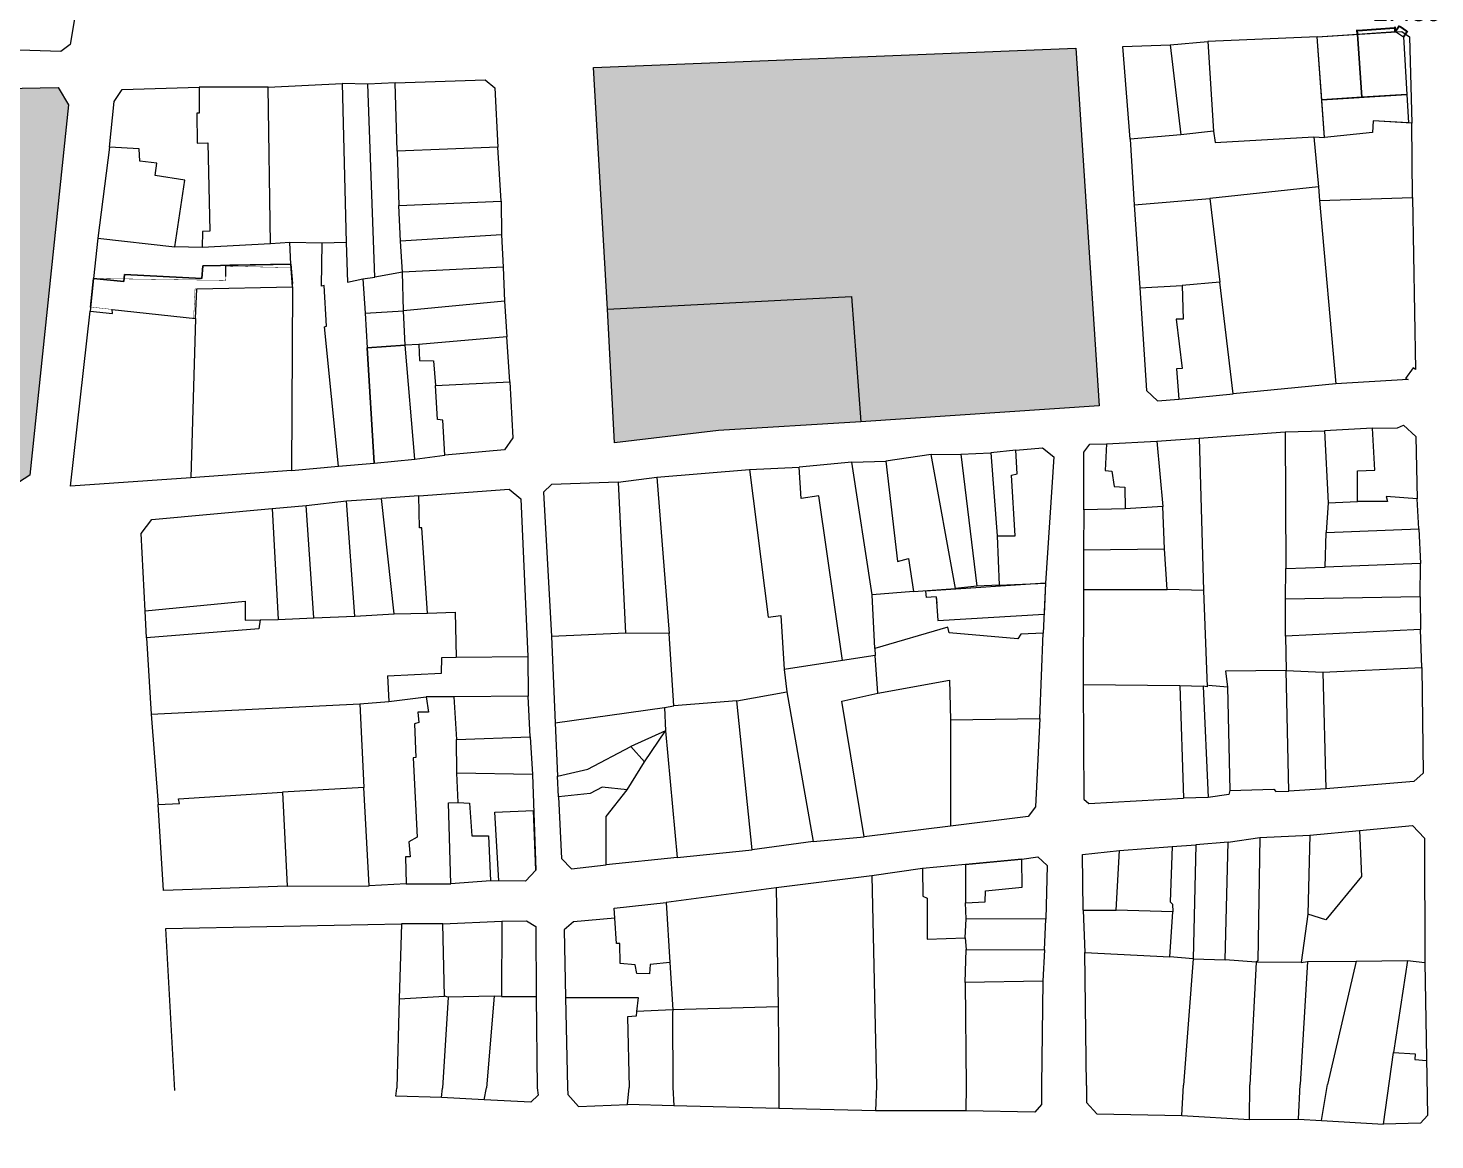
# Model space of a CAD drawing. Header units: millimetres. Extents: x 613361 to 614677, y 1317501 to 1318598.
# Drawn here: x 613711.9 to 614068.2, y 1317907.9 to 1318189.5 of the extents above; entities that cross this region are included whole.
import ezdxf

# ---------------------------------------------------------------- set-up
doc = ezdxf.new("R2010")
doc.units = ezdxf.units.MM
doc.header["$PDMODE"] = 35
doc.header["$PDSIZE"] = 0.5
for name, color, linetype in [('2', 7, 'Continuous'), ('6', 7, 'Continuous'), ('CVL_CUADCON_LIN', 8, 'Continuous')]:
    doc.layers.add(name, color=color, linetype=linetype)
doc.styles.add('HECTOR LOPEZ', font='arial.ttf')
doc.dimstyles.get("Standard").update_dxf_attribs({"dimtxt": 5, "dimasz": 0.18, "dimexe": 0.18, "dimexo": 0.0625, "dimgap": 0.09, "dimtad": 0, "dimtih": 1, "dimtoh": 1, "dimdec": 4, "dimzin": 0, "dimdsep": 46, "dimtxsty": 'HECTOR LOPEZ', "dimcen": 0.09, "dimadec": 0, "dimazin": 0, "dimtfac": 1, "dimtdec": 4, "dimtofl": 0, "dimtmove": 2, "dimatfit": 3, "dimfxl": 0.18, "dimtolj": 1, "dimtzin": 0, "dimarcsym": 0})

# ---------------------------------------------------------------- blocks, each defined once
blk = doc.blocks.new('*D302')
at = {"color": 0, "linetype": 'ByBlock', "lineweight": -2, "transparency": 16777216}
for p, q in [((614048.52, 1318188), (614048.44, 1318189.09)), ((614048.64, 1318188.92), (614057.89, 1318189.59)), ((614058.14, 1318188.69), (614058.06, 1318189.78))]:
    blk.add_line(p, q, dxfattribs=at)
at = {"color": 0, "linetype": 'ByBlock', "transparency": 16777216}
for points in [[(614048.64, 1318188.95), (614048.64, 1318188.89), (614048.46, 1318188.91)], [(614057.89, 1318189.62), (614057.9, 1318189.56), (614058.07, 1318189.6)]]:
    blk.add_solid(points, dxfattribs=at)
at = {"layer": 'Defpoints', "color": 0, "linetype": 'ByBlock', "transparency": 16777216}
for p in [(614058.07, 1318189.6), (614048.53, 1318187.94), (614058.14, 1318188.63)]:
    blk.add_point(p, dxfattribs=at)
at = {"color": 0, "linetype": 'ByBlock', "lineweight": 0, "transparency": 16777216, "insert": (614052.88, 1318194.57), "char_height": 5, "attachment_point": 5, "style": 'HECTOR LOPEZ'}
blk.add_mtext('\\A1;9.6400', dxfattribs=at)
blk = doc.blocks.new('*D303')
at = {"color": 0, "linetype": 'ByBlock', "lineweight": -2, "transparency": 16777216}
for p, q in [((614058.18, 1318188.68), (614059.2, 1318190.19)), ((614059.25, 1318189.94), (614060.99, 1318188.76)), ((614060.21, 1318187.3), (614061.24, 1318188.8))]:
    blk.add_line(p, q, dxfattribs=at)
at = {"color": 0, "linetype": 'ByBlock', "transparency": 16777216}
for points in [[(614059.27, 1318189.96), (614059.23, 1318189.91), (614059.1, 1318190.04)], [(614061, 1318188.78), (614060.97, 1318188.73), (614061.14, 1318188.66)]]:
    blk.add_solid(points, dxfattribs=at)
at = {"layer": 'Defpoints', "color": 0, "linetype": 'ByBlock', "transparency": 16777216}
for p in [(614058.14, 1318188.63), (614060.18, 1318187.25), (614061.14, 1318188.66)]:
    blk.add_point(p, dxfattribs=at)
at = {"color": 0, "linetype": 'ByBlock', "lineweight": 0, "transparency": 16777216, "insert": (614063.12, 1318193.75), "char_height": 5, "attachment_point": 5, "style": 'HECTOR LOPEZ'}
blk.add_mtext('\\A1;2.4599', dxfattribs=at)

msp = doc.modelspace()

# ---------------------------------------------------------------- hatches: boundary and pattern name
at = {"true_color": 0x939598}
h = msp.add_hatch(color=252, dxfattribs=at)
h.paths.add_polyline_path([(613977.27565, 1318184.40079), (613855.09465, 1318179.55379), (613858.63065, 1318118.32379), (613920.45265, 1318121.51279), (613922.78665, 1318089.78379), (613983.13065, 1318093.77779)])
h.paths.add_polyline_path([(613722.17065, 1318170.02479), (613719.49965, 1318174.47879), (613692.06265, 1318173.96979), (613691.59365, 1318159.64579), (613675.94365, 1318159.50779), (613667.96465, 1318159.71679), (613658.81565, 1318159.97079), (613659.40665, 1318130.71979), (613646.59465, 1318131.66479), (613629.00265, 1318133.24179), (613611.46165, 1318134.81979), (613600.32965, 1318135.31679), (613598.95665, 1318135.51179), (613598.97965, 1318123.72979), (613599.15665, 1318111.79579), (613599.58665, 1318075.68779), (613708.34465, 1318073.65479), (613712.39365, 1318076.21679)])
h.paths.add_polyline_path([(613708.24165, 1317920.42879), (613707.01165, 1317954.39879), (613702.92165, 1317958.33779), (613659.57165, 1317958.95879), (613655.63065, 1317955.33079), (613653.41365, 1317920.12279), (613648.24265, 1317839.78079), (613652.00965, 1317836.39079), (613708.16965, 1317840.54279), (613710.94965, 1317845.17479)])
h.paths.add_polyline_path([(613817.35365, 1317899.93479), (613802.92765, 1317900.74879), (613802.87065, 1317902.78079), (613777.98265, 1317903.86379), (613777.47865, 1317902.28779), (613730.09165, 1317903.19279), (613730.00965, 1317896.23379), (613728.48665, 1317896.02579), (613728.30265, 1317888.91479), (613729.11465, 1317888.81579), (613729.95365, 1317860.37479), (613729.44665, 1317860.06879), (613729.31465, 1317852.65279), (613753.74465, 1317852.17679), (613770.30265, 1317851.77679), (613770.35465, 1317851.06579), (613785.13265, 1317851.42079), (613785.63065, 1317855.33279), (613798.27665, 1317855.32579), (613811.98865, 1317855.27079)])
at = {"true_color": 0xc7c8ca}
msp.add_hatch(color=9, dxfattribs=at).paths.add_polyline_path([(613920.45265, 1318121.51279), (613858.63065, 1318118.32379), (613860.41865, 1318084.40779), (613886.72165, 1318087.55179), (613922.78665, 1318089.78379)])

# ---------------------------------------------------------------- linework, layer by layer
at = {"color": 1, "linetype": 'ByBlock', "lineweight": 0, "flags": 128}
for points in [[(614038.38865, 1318187.28179), (614048.52729, 1318187.94032), (614049.64781, 1318171.95955), (614039.50918, 1318171.3009)], [(614038.38865, 1318187.28179), (614048.52729, 1318187.94032), (614049.64781, 1318171.95955), (614039.50918, 1318171.3009)], [(614048.52729, 1318187.94032), (614058.14259, 1318188.62976), (614060.17579, 1318187.24506), (614061.05452, 1318172.69838), (614049.64781, 1318171.95955)], [(614061.05452, 1318172.69838), (614061.49067, 1318165.47832), (614052.54765, 1318166.02979), (614052.36265, 1318163.08279), (614040.17565, 1318161.79579), (614039.50918, 1318171.3009)], [(613799.52365, 1318079.29379), (613809.83265, 1318080.31579), (613807.36465, 1318109.14979), (613797.76465, 1318108.48679)]]:
    msp.add_lwpolyline(points, close=True, dxfattribs=at)
for points in [[(614048.52729, 1318187.94032), (614049.64781, 1318171.95955)], [(614039.50918, 1318171.3009), (614060.57231, 1318172.66925)]]:
    msp.add_lwpolyline(points, dxfattribs=at)
at = {"layer": '2', "color": 1, "linetype": 'ByBlock', "lineweight": 0}
for p, q in [((614001.10265, 1318185.29579), (614010.65165, 1318186.05979)), ((614001.10265, 1318185.29579), (614003.83765, 1318162.45679)), ((614038.38865, 1318187.28179), (614010.65165, 1318186.05979)), ((614010.65165, 1318186.05979), (614012.11565, 1318163.36579)), ((614040.17565, 1318161.79579), (614038.38865, 1318187.28179)), ((613772.70365, 1318174.52179), (613791.44865, 1318175.49079)), ((613791.44865, 1318175.49079), (613792.46365, 1318135.22179)), ((613797.95465, 1318175.27279), (613791.44865, 1318175.49079)), ((613804.91365, 1318175.66679), (613797.95465, 1318175.27279)), ((613799.68465, 1318126.42479), (613797.95465, 1318175.27279)), ((613805.37865, 1318158.35179), (613804.91365, 1318175.66679)), ((613755.22265, 1318174.52579), (613755.21365, 1318167.97479)), ((613772.70365, 1318174.52179), (613755.22265, 1318174.52579)), ((613773.30865, 1318134.86079), (613772.70365, 1318174.52179)), ((613755.21365, 1318167.97479), (613754.65465, 1318167.92079)), ((613754.65465, 1318167.92079), (613754.70265, 1318160.35379)), ((614052.54765, 1318166.02979), (614052.36265, 1318163.08279)), ((614062.35865, 1318165.42479), (614052.54765, 1318166.02979)), ((614062.47765, 1318146.58279), (614062.35865, 1318165.42479)), ((613754.70265, 1318160.35379), (613757.44565, 1318160.41979)), ((613757.44565, 1318160.41979), (613757.94265, 1318138.02579)), ((614003.83765, 1318162.45679), (613990.98865, 1318161.36879)), ((613990.98865, 1318161.36879), (613992.00765, 1318144.71679)), ((614012.11565, 1318163.36579), (614003.83765, 1318162.45679)), ((614012.11565, 1318163.36579), (614012.48965, 1318160.47379)), ((614012.48965, 1318160.47379), (614037.48065, 1318161.98379)), ((614037.48065, 1318161.98379), (614038.67865, 1318149.29379)), ((614037.48065, 1318161.98379), (614040.17565, 1318161.79579)), ((614052.36265, 1318163.08279), (614040.17565, 1318161.79579)), ((613732.50265, 1318159.36579), (613729.59865, 1318136.24179)), ((613740.02565, 1318158.90079), (613732.50265, 1318159.36579)), ((613740.24865, 1318155.75279), (613740.02565, 1318158.90079)), ((613830.88165, 1318159.30679), (613805.37865, 1318158.35179)), ((613805.37865, 1318158.35179), (613805.76965, 1318144.53979)), ((613831.67865, 1318145.64879), (613830.88165, 1318159.30679)), ((613744.52065, 1318155.26879), (613740.24865, 1318155.75279)), ((613744.13365, 1318152.11779), (613744.52065, 1318155.26879)), ((613751.61065, 1318150.94079), (613744.13365, 1318152.11779)), ((613749.07465, 1318134.06479), (613751.61065, 1318150.94079)), ((613992.00765, 1318144.71679), (614011.20565, 1318146.34779)), ((614038.67865, 1318149.29379), (614011.20565, 1318146.34779)), ((614011.20565, 1318146.34779), (614013.67665, 1318125.13179)), ((614038.67865, 1318149.29379), (614038.95465, 1318145.84179)), ((614038.95465, 1318145.84179), (614062.47765, 1318146.58279)), ((613805.76965, 1318144.53979), (613831.67865, 1318145.64879)), ((613806.23265, 1318135.55279), (613805.76965, 1318144.53979)), ((613831.67865, 1318145.64879), (613831.83465, 1318137.11779)), ((613992.00765, 1318144.71679), (613993.41065, 1318123.69879)), ((614038.95465, 1318145.84179), (614043.05765, 1318099.39479)), ((613729.59865, 1318136.24179), (613728.49365, 1318126.07779)), ((613729.59865, 1318136.24179), (613749.07465, 1318134.06479)), ((613756.06265, 1318137.96379), (613756.03765, 1318133.95179)), ((613757.94265, 1318138.02579), (613756.06265, 1318137.96379)), ((613831.83465, 1318137.11779), (613806.23265, 1318135.55279)), ((613806.73965, 1318127.68379), (613806.23265, 1318135.55279)), ((613831.83465, 1318137.11779), (613832.24165, 1318128.94279)), ((613756.03765, 1318133.95179), (613749.07465, 1318134.06479)), ((613773.30865, 1318134.86079), (613756.03765, 1318133.95179)), ((613778.18465, 1318135.19279), (613773.30865, 1318134.86079)), ((613778.47365, 1318129.70979), (613778.18465, 1318135.19279)), ((613786.36765, 1318135.03579), (613778.18465, 1318135.19279)), ((613786.18165, 1318124.11479), (613786.36765, 1318135.03579)), ((613792.46365, 1318135.22179), (613786.36765, 1318135.03579)), ((613792.46365, 1318135.22179), (613792.78165, 1318125.11679)), ((613755.93465, 1318126.02879), (613756.16865, 1318129.27979)), ((613756.16865, 1318129.27979), (613778.47365, 1318129.70979)), ((613778.91665, 1318123.92179), (613778.47365, 1318129.70979)), ((613832.24165, 1318128.94279), (613806.73965, 1318127.68379)), ((613832.24165, 1318128.94279), (613832.54965, 1318120.31079)), ((613728.49365, 1318126.07779), (613727.63165, 1318117.79479)), ((613728.49365, 1318126.07779), (613736.17165, 1318125.30879)), ((613736.17165, 1318125.30879), (613736.31365, 1318127.03579)), ((613736.31365, 1318127.03579), (613755.93465, 1318126.02879)), ((613792.78165, 1318125.11679), (613796.68965, 1318125.95179)), ((613796.68965, 1318125.95179), (613799.68465, 1318126.42479)), ((613796.68965, 1318125.95179), (613797.30265, 1318117.26979)), ((613806.73965, 1318127.68379), (613799.68465, 1318126.42479)), ((613806.95465, 1318117.83179), (613806.73965, 1318127.68379)), ((614013.67665, 1318125.13179), (614004.17965, 1318124.26679)), ((614017.05665, 1318096.81179), (614013.67665, 1318125.13179)), ((613754.27065, 1318115.91279), (613754.62965, 1318123.43079)), ((613754.62965, 1318123.43079), (613778.91665, 1318123.92179)), ((613778.91665, 1318123.92179), (613778.64965, 1318077.45079)), ((613786.89265, 1318124.27179), (613786.18165, 1318124.11479)), ((613787.51565, 1318114.01579), (613786.89265, 1318124.27179)), ((613858.63065, 1318118.32379), (613920.45265, 1318121.51279)), ((613920.45265, 1318121.51279), (613922.78665, 1318089.78379)), ((613993.41065, 1318123.69879), (614004.17965, 1318124.26679)), ((614004.17965, 1318124.26679), (614004.43665, 1318115.78679)), ((613727.63165, 1318117.79479), (613733.27565, 1318117.21679)), ((613733.27565, 1318117.21679), (613733.21865, 1318118.23279)), ((613733.21865, 1318118.23279), (613754.27065, 1318115.91279)), ((613797.30265, 1318117.26979), (613806.95465, 1318117.83179)), ((613832.54965, 1318120.31079), (613806.95465, 1318117.83179)), ((613807.36465, 1318109.14979), (613806.95465, 1318117.83179)), ((613832.54965, 1318120.31079), (613833.11465, 1318111.32479)), ((613754.27065, 1318115.91279), (613753.10165, 1318075.52979)), ((613797.30265, 1318117.26979), (613797.76465, 1318108.48679)), ((614004.43665, 1318115.78679), (614002.60665, 1318115.77579)), ((614002.60665, 1318115.77579), (614004.15965, 1318103.29079)), ((613786.95765, 1318113.86079), (613787.51565, 1318114.01579)), ((613790.48265, 1318078.53179), (613786.95765, 1318113.86079)), ((613833.11465, 1318111.32479), (613810.86965, 1318109.32179)), ((613833.89765, 1318099.90179), (613833.11465, 1318111.32479)), ((613797.76465, 1318108.48679), (613807.36465, 1318109.14979)), ((613799.52365, 1318079.29379), (613797.76465, 1318108.48679)), ((613810.86965, 1318109.32179), (613807.36465, 1318109.14979)), ((613809.83265, 1318080.31579), (613807.36465, 1318109.14979)), ((613810.86965, 1318109.32179), (613810.99665, 1318105.25979)), ((613810.99665, 1318105.25979), (613814.55465, 1318105.17779)), ((613814.55465, 1318105.17779), (613815.05065, 1318098.98479)), ((613815.05065, 1318098.98479), (613833.89765, 1318099.90179)), ((614004.15965, 1318103.29079), (614002.68665, 1318103.18179)), ((614002.68665, 1318103.18179), (614003.34465, 1318095.51579)), ((613815.61365, 1318090.35379), (613815.05065, 1318098.98479)), ((614003.34465, 1318095.51579), (614017.05665, 1318096.81179)), ((614043.05765, 1318099.39479), (614017.05665, 1318096.81179)), ((613816.93565, 1318090.20879), (613815.61365, 1318090.35379)), ((613817.44865, 1318081.32379), (613816.93565, 1318090.20879)), ((613997.72065, 1318084.81979), (614008.48865, 1318085.59079)), ((614008.48865, 1318085.59079), (614030.22765, 1318087.18479)), ((614008.48865, 1318085.59079), (614009.54365, 1318046.99779)), ((614030.22765, 1318087.18479), (614040.23665, 1318087.44379)), ((614030.22765, 1318087.18479), (614030.44465, 1318052.59979)), ((614052.37665, 1318088.17179), (614040.23665, 1318087.44379)), ((614040.23665, 1318087.44379), (614041.16365, 1318069.26779)), ((614052.95165, 1318077.50979), (614052.37665, 1318088.17179)), ((613962.06165, 1318082.53779), (613955.71365, 1318081.94379)), ((613962.40465, 1318076.54679), (613962.06165, 1318082.53779)), ((613985.02065, 1318084.18979), (613984.65665, 1318077.43279)), ((613985.02065, 1318084.18979), (613997.72065, 1318084.81979)), ((613997.72065, 1318084.81979), (613999.24665, 1318068.27179)), ((613778.64965, 1318077.45079), (613790.48265, 1318078.53179)), ((613790.48265, 1318078.53179), (613799.52365, 1318079.29379)), ((613799.52365, 1318079.29379), (613809.83265, 1318080.31579)), ((613809.83265, 1318080.31579), (613817.44865, 1318081.32379)), ((613920.51365, 1318079.56379), (613907.15765, 1318078.26979)), ((613920.51365, 1318079.56379), (613929.09965, 1318079.81479)), ((613925.65365, 1318045.97079), (613920.51365, 1318079.56379)), ((613940.62465, 1318081.45279), (613929.09965, 1318079.81479)), ((613929.09965, 1318079.81479), (613932.10565, 1318054.38679)), ((613940.62465, 1318081.45279), (613948.14465, 1318081.59679)), ((613946.73265, 1318047.51079), (613940.62465, 1318081.45279)), ((613948.14465, 1318081.59679), (613955.71365, 1318081.94379)), ((613948.14465, 1318081.59679), (613952.16565, 1318048.15079)), ((613955.71365, 1318081.94379), (613957.31965, 1318060.87579)), ((613778.64965, 1318077.45079), (613753.10165, 1318075.52979)), ((613861.34565, 1318074.45879), (613871.09365, 1318075.73179)), ((613871.09365, 1318075.73179), (613894.60965, 1318077.64079)), ((613871.09365, 1318075.73179), (613874.23965, 1318036.13579)), ((613894.60965, 1318077.64079), (613907.15765, 1318078.26979)), ((613894.60965, 1318077.64079), (613899.36765, 1318040.28779)), ((613907.71565, 1318070.34979), (613907.15765, 1318078.26979)), ((613960.93265, 1318076.23379), (613962.40465, 1318076.54679)), ((613961.84265, 1318060.90179), (613960.93265, 1318076.23379)), ((613984.65665, 1318077.43279), (613986.38465, 1318077.29079)), ((613986.38465, 1318077.29079), (613986.96865, 1318073.33179)), ((614048.52965, 1318069.61279), (614048.53165, 1318077.38379)), ((614048.53165, 1318077.38379), (614052.95165, 1318077.50979)), ((613861.34565, 1318074.45879), (613863.21165, 1318036.22679)), ((613986.96865, 1318073.33179), (613989.61165, 1318073.24579)), ((613989.61165, 1318073.24579), (613989.69765, 1318067.70979)), ((613773.73065, 1318067.82379), (613782.36465, 1318068.53279)), ((613773.73065, 1318067.82379), (613775.22865, 1318039.64579)), ((613782.36465, 1318068.53279), (613792.57065, 1318069.70679)), ((613784.27065, 1318040.10279), (613782.36465, 1318068.53279)), ((613792.57065, 1318069.70679), (613801.40865, 1318070.36579)), ((613794.68565, 1318040.56679), (613792.57065, 1318069.70679)), ((613810.90765, 1318070.97779), (613801.40865, 1318070.36579)), ((613804.59065, 1318041.12979), (613801.40865, 1318070.36579)), ((613811.05965, 1318062.90279), (613810.90765, 1318070.97779)), ((613912.13165, 1318071.03479), (613907.71565, 1318070.34979)), ((613918.13665, 1318029.27079), (613912.13165, 1318071.03479)), ((613989.69765, 1318067.70979), (613979.23065, 1318067.44879)), ((613999.24665, 1318068.27179), (613989.69765, 1318067.70979)), ((613999.72065, 1318057.55779), (613999.24665, 1318068.27179)), ((614041.16365, 1318069.26779), (614040.60165, 1318061.69679)), ((614041.16365, 1318069.26779), (614048.52965, 1318069.61279)), ((614056.15265, 1318069.60479), (614048.52965, 1318069.61279)), ((614063.66865, 1318070.25679), (614055.78865, 1318070.82179)), ((614055.78865, 1318070.82179), (614056.15265, 1318069.60479)), ((614064.07265, 1318062.64079), (614063.66865, 1318070.25679)), ((613979.23065, 1318067.44879), (613979.14165, 1318057.34179)), ((613811.61865, 1318062.90579), (613811.05965, 1318062.90279)), ((613813.07565, 1318041.27879), (613811.61865, 1318062.90579)), ((613957.31965, 1318060.87579), (613961.84265, 1318060.90179)), ((613957.31965, 1318060.87579), (613957.80465, 1318048.38479)), ((614040.40265, 1318052.90979), (614040.60165, 1318061.69679)), ((614040.60165, 1318061.69679), (614064.07265, 1318062.64079)), ((614064.07265, 1318062.64079), (614064.53465, 1318053.85679)), ((613979.14165, 1318057.34179), (613999.72065, 1318057.55779)), ((613979.14165, 1318057.34179), (613979.15465, 1318047.28579)), ((614000.34465, 1318047.30279), (613999.72065, 1318057.55779)), ((613932.10565, 1318054.38679), (613934.84465, 1318055.11279)), ((613934.84465, 1318055.11279), (613936.16765, 1318046.79179)), ((614064.53465, 1318053.85679), (614040.40265, 1318052.90979)), ((614064.43465, 1318045.42579), (614064.53465, 1318053.85679)), ((614030.34165, 1318044.82879), (614030.44465, 1318052.59979)), ((614030.44465, 1318052.59979), (614040.40265, 1318052.90979)), ((613936.16765, 1318046.79179), (613925.65365, 1318045.97079)), ((613936.16765, 1318046.79179), (613946.73265, 1318047.51079)), ((613952.16565, 1318048.15079), (613946.73265, 1318047.51079)), ((613957.80465, 1318048.38479), (613952.16565, 1318048.15079)), ((613969.54065, 1318048.85679), (613968.95865, 1318036.25879)), ((613979.15465, 1318047.28579), (613979.05165, 1318023.21179)), ((613979.15465, 1318047.28579), (614000.34465, 1318047.30279)), ((614009.54365, 1318046.99779), (614000.34465, 1318047.30279)), ((614009.54365, 1318046.99779), (614010.45965, 1318022.62579)), ((613741.57465, 1318041.89579), (613766.91665, 1318044.32279)), ((613766.91665, 1318044.32279), (613766.89565, 1318039.49779)), ((613926.29865, 1318032.36379), (613925.65365, 1318045.97079)), ((614030.29865, 1318035.43279), (614030.34165, 1318044.82879)), ((614064.43465, 1318045.42579), (614030.34165, 1318044.82879)), ((614064.43465, 1318045.42579), (614064.53765, 1318037.14779)), ((613741.87165, 1318035.04079), (613741.57465, 1318041.89579)), ((613766.89565, 1318039.49779), (613770.70665, 1318039.62079)), ((613770.70665, 1318039.62079), (613770.36465, 1318037.33279)), ((613770.70665, 1318039.62079), (613775.22865, 1318039.64579)), ((613775.22865, 1318039.64579), (613784.27065, 1318040.10279)), ((613784.27065, 1318040.10279), (613794.68565, 1318040.56679)), ((613794.68565, 1318040.56679), (613804.59065, 1318041.12979)), ((613804.59065, 1318041.12979), (613813.07565, 1318041.27879)), ((613813.07565, 1318041.27879), (613820.03565, 1318041.57179)), ((613820.03565, 1318041.57179), (613820.31065, 1318030.14579)), ((613899.36765, 1318040.28779), (613902.51565, 1318040.66179)), ((613902.51565, 1318040.66179), (613903.36365, 1318027.00479)), ((613770.36465, 1318037.33279), (613741.87165, 1318035.04079)), ((613863.21165, 1318036.22679), (613844.46665, 1318035.35979)), ((613874.23965, 1318036.13579), (613863.21165, 1318036.22679)), ((613875.42165, 1318017.80779), (613874.23965, 1318036.13579)), ((613944.86265, 1318037.74879), (613926.29865, 1318032.36379)), ((613945.17765, 1318036.27779), (613944.86265, 1318037.74879)), ((613962.56565, 1318034.74979), (613945.17765, 1318036.27779)), ((613963.32065, 1318035.97279), (613962.56565, 1318034.74979)), ((613968.95865, 1318036.25879), (613963.32065, 1318035.97279)), ((613968.12965, 1318014.56779), (613968.95865, 1318036.25879)), ((614064.53765, 1318037.14779), (614030.29865, 1318035.43279)), ((614064.85265, 1318027.49979), (614064.53765, 1318037.14779)), ((613741.87165, 1318035.04079), (613743.06065, 1318015.69779)), ((613844.46665, 1318035.35979), (613845.41765, 1318013.47579)), ((613926.29865, 1318032.36379), (613926.41165, 1318030.53579)), ((614030.29865, 1318035.43279), (614030.50565, 1318026.74979)), ((613816.57665, 1318026.06279), (613816.65265, 1318030.07479)), ((613816.65265, 1318030.07479), (613820.31065, 1318030.14579)), ((613820.31065, 1318030.14579), (613838.45065, 1318030.34879)), ((613838.45065, 1318030.34879), (613838.51465, 1318020.29379)), ((613918.13665, 1318029.27079), (613903.36365, 1318027.00479)), ((613926.41165, 1318030.53579), (613918.13665, 1318029.27079)), ((613927.08165, 1318020.99179), (613926.41165, 1318030.53579)), ((613802.96265, 1318025.37679), (613816.57665, 1318026.06279)), ((613802.96265, 1318025.37679), (613803.30765, 1318018.92879)), ((613903.36365, 1318027.00479), (613904.05965, 1318021.31979)), ((614030.50565, 1318026.74979), (614015.16065, 1318026.61279)), ((614015.16065, 1318026.61279), (614015.64265, 1318022.65479)), ((614031.15465, 1317996.22979), (614030.50565, 1318026.74979)), ((614030.50565, 1318026.74979), (614039.75665, 1318026.34379)), ((614039.75665, 1318026.34379), (614064.85265, 1318027.49979)), ((614039.75665, 1318026.34379), (614040.55265, 1317996.79079)), ((613927.08165, 1318020.99179), (613945.25265, 1318024.34379)), ((613945.25265, 1318024.34379), (613945.46765, 1318014.28879)), ((613979.05165, 1318023.21179), (614003.54665, 1318022.99279)), ((614003.54665, 1318022.99279), (614009.49265, 1318022.77279)), ((614003.54665, 1318022.99279), (614004.53865, 1317994.40579)), ((614010.45965, 1318022.62579), (614009.49265, 1318022.77279)), ((614009.49265, 1318022.77279), (614010.73765, 1317994.59279)), ((614010.86365, 1318023.03379), (614015.64265, 1318022.65479)), ((614015.64265, 1318022.65479), (614016.26565, 1317996.34979)), ((613743.06065, 1318015.69779), (613795.94265, 1318018.32879)), ((613795.94265, 1318018.32879), (613803.30765, 1318018.92879)), ((613795.94265, 1318018.32879), (613796.93965, 1317997.15679)), ((613803.30765, 1318018.92879), (613812.70165, 1318020.09879)), ((613819.71365, 1318020.08679), (613812.70165, 1318020.09879)), ((613812.70165, 1318020.09879), (613813.33565, 1318016.24279)), ((613838.51465, 1318020.29379), (613819.71365, 1318020.08679)), ((613819.71365, 1318020.08679), (613820.39165, 1318009.27279)), ((613839.08765, 1318009.98679), (613838.51465, 1318020.29379)), ((613891.42065, 1318019.11679), (613875.42165, 1318017.80779)), ((613891.42065, 1318019.11679), (613904.05965, 1318021.31979)), ((613895.26665, 1317981.30179), (613891.42065, 1318019.11679)), ((613904.05965, 1318021.31979), (613910.70065, 1317983.46979)), ((613917.99865, 1318018.95979), (613927.08165, 1318020.99179)), ((613923.65165, 1317984.60879), (613917.99865, 1318018.95979)), ((613743.06065, 1318015.69779), (613744.88165, 1317992.85379)), ((613813.33565, 1318016.24279), (613810.64265, 1318016.17679)), ((613810.64265, 1318016.17679), (613810.86165, 1318013.58779)), ((613845.41765, 1318013.47579), (613873.03665, 1318017.38879)), ((613873.03665, 1318017.38879), (613875.42165, 1318017.80779)), ((613873.03665, 1318017.38879), (613873.32765, 1318011.44779)), ((613945.46765, 1318014.28879), (613968.12965, 1318014.56779)), ((613945.46765, 1318014.28879), (613945.53565, 1317987.32079)), ((613810.86165, 1318013.58779), (613809.79665, 1318013.27679)), ((613809.79665, 1318013.27679), (613810.10465, 1318004.69579)), ((613845.41765, 1318013.47579), (613846.00965, 1318000.02079)), ((613873.32765, 1318011.44779), (613864.56165, 1318007.53879)), ((613867.99065, 1318003.59679), (613873.32765, 1318011.44779)), ((613873.32765, 1318011.44779), (613876.27365, 1317979.41779)), ((613820.39165, 1318009.27279), (613839.08765, 1318009.98679)), ((613820.49565, 1318000.74179), (613820.39165, 1318009.27279)), ((613839.08765, 1318009.98679), (613839.65565, 1318000.39179)), ((613853.67165, 1318001.78979), (613864.56165, 1318007.53879)), ((613864.56165, 1318007.53879), (613867.99065, 1318003.59679)), ((613810.10465, 1318004.69579), (613809.39365, 1318004.64079)), ((613809.39365, 1318004.64079), (613810.48565, 1317984.53479)), ((613863.61465, 1317996.51279), (613867.99065, 1318003.59679)), ((613839.65565, 1318000.39179), (613820.49565, 1318000.74179)), ((613820.84765, 1317993.32879), (613820.49565, 1318000.74179)), ((613846.00965, 1318000.02079), (613853.67165, 1318001.78979)), ((613796.93965, 1317997.15679), (613776.31665, 1317995.92379)), ((613798.26565, 1317972.22679), (613796.93965, 1317997.15679)), ((613846.24565, 1317994.79079), (613846.00965, 1318000.02079)), ((613857.25765, 1317997.18879), (613854.21865, 1317995.59679)), ((613863.61465, 1317996.51279), (613857.25765, 1317997.18879)), ((613858.26965, 1317989.77979), (613863.61465, 1317996.51279)), ((614016.26565, 1317996.34979), (614027.39165, 1317996.71679)), ((614027.39165, 1317996.71679), (614027.90365, 1317996.11079)), ((614040.55265, 1317996.79079), (614031.15465, 1317996.22979)), ((613744.88165, 1317992.85379), (613750.26665, 1317993.03579)), ((613750.00465, 1317994.25279), (613776.31665, 1317995.92379)), ((613750.26665, 1317993.03579), (613750.00465, 1317994.25279)), ((613776.31665, 1317995.92379), (613777.48265, 1317972.16179)), ((613818.35865, 1317993.21279), (613820.84765, 1317993.32879)), ((613818.99465, 1317972.74979), (613818.35865, 1317993.21279)), ((613820.84765, 1317993.32879), (613823.69365, 1317993.19179)), ((613823.69365, 1317993.19179), (613824.30565, 1317984.86679)), ((613854.21865, 1317995.59679), (613846.24565, 1317994.79079)), ((614010.73765, 1317994.59279), (614004.53865, 1317994.40579)), ((614016.01765, 1317995.33279), (614010.73765, 1317994.59279)), ((614016.26565, 1317996.34979), (614016.01765, 1317995.33279)), ((614027.90365, 1317996.11079), (614031.15465, 1317996.22979)), ((613858.29665, 1317977.53979), (613858.26965, 1317989.77979)), ((613945.53565, 1317987.32079), (613923.65165, 1317984.60879)), ((614036.45865, 1317985.08679), (614049.10465, 1317986.22379)), ((614049.10465, 1317986.22379), (614049.58465, 1317974.54579)), ((613810.48565, 1317984.53479), (613808.35865, 1317983.35479)), ((613808.35865, 1317983.35479), (613808.68765, 1317979.59879)), ((613824.30565, 1317984.86679), (613828.52265, 1317984.88979)), ((613828.52265, 1317984.88979), (613829.00165, 1317973.46579)), ((613910.70065, 1317983.46979), (613895.26665, 1317981.30179)), ((613910.70065, 1317983.46979), (613923.65165, 1317984.60879)), ((614001.66865, 1317982.14979), (614007.66165, 1317982.64079)), ((614007.66165, 1317982.64079), (614006.98065, 1317953.68779)), ((614015.78865, 1317983.29479), (614007.66165, 1317982.64079)), ((614015.06165, 1317953.47879), (614015.78865, 1317983.29479)), ((614015.78865, 1317983.29479), (614023.86065, 1317984.45779)), ((614023.86065, 1317984.45779), (614023.29465, 1317953.22079)), ((614023.86065, 1317984.45779), (614036.45865, 1317985.08679)), ((614036.45865, 1317985.08679), (614036.02565, 1317965.07379)), ((613808.68765, 1317979.59879), (613807.51865, 1317979.54179)), ((613807.51865, 1317979.54179), (613807.66365, 1317972.68579)), ((613876.27365, 1317979.41779), (613858.29665, 1317977.53979)), ((613876.27365, 1317979.41779), (613895.26665, 1317981.30179)), ((613963.52665, 1317978.93979), (613949.25565, 1317977.59079)), ((613963.62165, 1317971.88179), (613963.52665, 1317978.93979)), ((613987.43965, 1317966.07279), (613988.31065, 1317981.16079)), ((613988.31065, 1317981.16079), (614001.66865, 1317982.14979)), ((614001.66865, 1317982.14979), (614001.09665, 1317968.12979)), ((613938.43865, 1317976.56579), (613925.54265, 1317974.71579)), ((613949.25565, 1317977.59079), (613938.43865, 1317976.56579)), ((613938.43865, 1317976.56579), (613938.53365, 1317969.60779)), ((613949.25565, 1317977.59079), (613949.26565, 1317967.94179)), ((613777.48265, 1317972.16179), (613798.26565, 1317972.22679)), ((613807.66365, 1317972.68579), (613798.26565, 1317972.22679)), ((613807.66365, 1317972.68579), (613818.99465, 1317972.74979)), ((613829.00165, 1317973.46579), (613818.99465, 1317972.74979)), ((613901.32265, 1317971.68579), (613873.49965, 1317967.97479)), ((613925.54265, 1317974.71579), (613901.32265, 1317971.68579)), ((613901.32265, 1317971.68579), (613901.81765, 1317941.57179)), ((613954.37865, 1317970.96679), (613963.62165, 1317971.88179)), ((614049.58465, 1317974.54579), (614040.55765, 1317963.62679)), ((613860.29665, 1317966.58079), (613873.49965, 1317967.97479)), ((613873.49965, 1317967.97479), (613874.40765, 1317952.79479)), ((613938.53365, 1317969.60779), (613939.60365, 1317969.05579)), ((613939.60365, 1317969.05579), (613939.56765, 1317958.69479)), ((613949.26565, 1317967.94179), (613954.24465, 1317968.17279)), ((613954.24465, 1317968.17279), (613954.37865, 1317970.96679)), ((614001.09665, 1317968.12979), (614001.70965, 1317967.57379)), ((613860.51565, 1317963.99179), (613860.29665, 1317966.58079)), ((613949.44365, 1317963.82879), (613949.26565, 1317967.94179)), ((613979.05565, 1317966.07579), (613987.43965, 1317966.07279)), ((613979.05565, 1317966.07579), (613979.47865, 1317955.36279)), ((614001.77265, 1317965.59379), (613987.43965, 1317966.07279)), ((614001.03165, 1317954.26379), (614001.77265, 1317965.59379)), ((614001.70965, 1317967.57379), (614001.77265, 1317965.59379)), ((614036.02565, 1317965.07379), (614034.27365, 1317952.82479)), ((614040.55765, 1317963.62679), (614036.02565, 1317965.07379)), ((613806.50765, 1317962.62379), (613805.91565, 1317943.57479)), ((613816.97565, 1317962.58079), (613806.50765, 1317962.62379)), ((613816.97565, 1317962.58079), (613831.86065, 1317963.22279)), ((613817.34465, 1317944.24879), (613816.97565, 1317962.58079)), ((613831.86065, 1317963.22279), (613831.77665, 1317944.17679)), ((613850.00265, 1317963.12079), (613847.62665, 1317961.07579)), ((613847.62665, 1317961.07579), (613847.98865, 1317943.96279)), ((613860.51565, 1317963.99179), (613850.00265, 1317963.12079)), ((613860.91165, 1317957.64579), (613860.51565, 1317963.99179)), ((613949.21965, 1317959.05379), (613949.44365, 1317963.82879)), ((613969.66965, 1317963.73879), (613949.44365, 1317963.82879)), ((613969.31165, 1317956.01679), (613969.66965, 1317963.73879)), ((613861.72465, 1317957.59979), (613860.91165, 1317957.64579)), ((613861.85865, 1317952.52179), (613861.72465, 1317957.59979)), ((613939.56765, 1317958.69479), (613949.21965, 1317959.05379)), ((613949.21965, 1317959.05379), (613949.44165, 1317956.05779)), ((613949.18965, 1317947.72779), (613949.44165, 1317956.05779)), ((613949.44165, 1317956.05779), (613969.31165, 1317956.01679)), ((613969.31165, 1317956.01679), (613968.85265, 1317948.09179)), ((613979.47865, 1317955.36279), (614001.03165, 1317954.26379)), ((614006.98065, 1317953.68779), (614001.03165, 1317954.26379)), ((613865.67165, 1317952.18779), (613861.85865, 1317952.52179)), ((613866.09165, 1317950.00579), (613865.67165, 1317952.18779)), ((613869.48265, 1317952.25979), (613869.24265, 1317949.92179)), ((613874.40765, 1317952.79479), (613869.48265, 1317952.25979)), ((613874.40765, 1317952.79479), (613875.14465, 1317940.76279)), ((614006.98065, 1317953.68779), (614015.06165, 1317953.47879)), ((614022.89065, 1317952.86279), (614015.06165, 1317953.47879)), ((614023.29465, 1317953.22079), (614022.89065, 1317952.86279)), ((614034.27365, 1317952.82479), (614022.89065, 1317952.86279)), ((614034.27365, 1317952.82479), (614035.89865, 1317953.03679)), ((614035.89865, 1317953.03679), (614048.24565, 1317953.15679)), ((614048.24565, 1317953.15679), (614061.25365, 1317953.27979)), ((614061.25365, 1317953.27979), (614057.63965, 1317929.99979)), ((614061.25365, 1317953.27979), (614065.62665, 1317952.79679)), ((613869.24265, 1317949.92179), (613866.09165, 1317950.00579)), ((613968.85265, 1317948.09179), (613949.18965, 1317947.72779)), ((613805.91565, 1317943.57479), (613817.34465, 1317944.24879)), ((613818.31165, 1317944.05079), (613817.34465, 1317944.24879)), ((613829.94665, 1317944.26779), (613818.31165, 1317944.05079)), ((613831.77665, 1317944.17679), (613829.94665, 1317944.26779)), ((613831.77665, 1317944.17679), (613840.56865, 1317944.17479)), ((613847.98865, 1317943.96279), (613866.38465, 1317943.91279)), ((613866.38465, 1317943.91279), (613865.94965, 1317940.35579)), ((613865.94965, 1317940.35579), (613865.90565, 1317939.23779)), ((613875.14465, 1317940.76279), (613865.94965, 1317940.35579)), ((613875.14465, 1317940.76279), (613875.09865, 1317940.00079)), ((613901.81765, 1317941.57179), (613875.14465, 1317940.76279)), ((613865.90565, 1317939.23779), (613863.67065, 1317939.02279)), ((614063.13065, 1317929.62379), (614063.08765, 1317928.25179)), ((614063.08765, 1317928.25179), (614066.07565, 1317927.96479)), ((614004.05965, 1317914.02979), (614004.53865, 1317921.74879)), ((614021.17765, 1317913.02079), (614021.25765, 1317921.81779)), ((614033.62065, 1317913.06379), (614034.06265, 1317921.87179)), ((614039.46165, 1317912.77879), (614040.97365, 1317921.90079)), ((613805.01165, 1317918.93979), (613805.29665, 1317920.91779)), ((613816.59165, 1317918.62279), (613805.01165, 1317918.93979)), ((613816.59165, 1317918.62279), (613816.83065, 1317920.96579)), ((613827.41065, 1317917.99979), (613816.59165, 1317918.62279)), ((613827.41065, 1317917.99979), (613828.01065, 1317921.01279)), ((613841.12065, 1317919.16379), (613839.24565, 1317917.43079)), ((613840.81465, 1317921.06579), (613841.12065, 1317919.16379)), ((613848.53965, 1317921.09879), (613848.63665, 1317919.34179)), ((613848.63665, 1317919.34179), (613851.28565, 1317916.35379)), ((613863.72665, 1317916.85379), (613864.13965, 1317921.16379)), ((613875.21765, 1317921.20979), (613875.40865, 1317916.48679)), ((613902.04665, 1317921.32179), (613902.02365, 1317915.76479)), ((613926.79265, 1317921.42479), (613926.50465, 1317915.23879)), ((613949.45565, 1317921.51879), (613949.40965, 1317915.21479)), ((613968.51265, 1317921.59879), (613968.50065, 1317916.85479)), ((613979.94465, 1317921.64579), (613979.97765, 1317917.35079)), ((613839.24565, 1317917.43079), (613827.41065, 1317917.99979)), ((613851.28565, 1317916.35379), (613863.72665, 1317916.85379)), ((613875.40865, 1317916.48679), (613863.72665, 1317916.85379)), ((613902.02365, 1317915.76479), (613875.40865, 1317916.48679)), ((613926.50465, 1317915.23879), (613902.02365, 1317915.76479)), ((613949.40965, 1317915.21479), (613926.50465, 1317915.23879)), ((613966.83065, 1317914.86779), (613949.40965, 1317915.21479)), ((613968.50065, 1317916.85479), (613966.83065, 1317914.86779)), ((613979.97765, 1317917.35079), (613982.52465, 1317914.41379)), ((613982.52465, 1317914.41379), (614004.05965, 1317914.02979)), ((614004.05965, 1317914.02979), (614021.17765, 1317913.02079)), ((614021.17765, 1317913.02079), (614033.62065, 1317913.06379)), ((614033.62065, 1317913.06379), (614039.46165, 1317912.77879)), ((614039.46165, 1317912.77879), (614055.11165, 1317911.85379))]:
    msp.add_line(p, q, dxfattribs=at)
for points in [[(613726.64765, 1318209.51079), (613722.53165, 1318185.36479), (613720.20465, 1318183.57379), (613701.75565, 1318184.18179)], [(613990.98865, 1318161.36879), (613989.11265, 1318184.87279), (614001.10265, 1318185.29579)], [(614038.38865, 1318187.28179), (614059.77365, 1318188.67079), (614061.76465, 1318187.25979), (614062.35865, 1318165.42479)], [(613858.63065, 1318118.32379), (613855.09465, 1318179.55379), (613977.27565, 1318184.40079), (613983.13065, 1318093.77779), (613922.78665, 1318089.78379)], [(613804.91365, 1318175.66679), (613827.67465, 1318176.40379), (613830.12665, 1318174.33479), (613830.88165, 1318159.30679)], [(613692.06265, 1318173.96979), (613719.49965, 1318174.47879), (613722.17065, 1318170.02479), (613712.39365, 1318076.21679), (613708.34465, 1318073.65479), (613599.58665, 1318075.68779)], [(613732.50265, 1318159.36579), (613733.75065, 1318170.90179), (613735.76465, 1318173.96079), (613755.22265, 1318174.52579)], [(614062.47765, 1318146.58279), (614063.25965, 1318103.01179), (614062.64765, 1318103.41479), (614060.68265, 1318100.71179), (614061.39565, 1318100.46179), (614043.05765, 1318099.39479)], [(613993.41065, 1318123.69879), (613995.14965, 1318097.70479), (613997.90965, 1318095.07979), (614003.34465, 1318095.51579)], [(613753.10165, 1318075.52979), (613722.67565, 1318073.48079), (613727.63165, 1318117.79479)], [(613922.78665, 1318089.78379), (613886.72165, 1318087.55179), (613860.41865, 1318084.40779), (613858.63065, 1318118.32379)], [(613833.89765, 1318099.90179), (613834.69865, 1318085.68579), (613832.58365, 1318082.62679), (613817.44865, 1318081.32379)], [(614052.37665, 1318088.17179), (614058.67765, 1318088.25779), (614060.24865, 1318088.92679), (614063.36665, 1318086.04979), (614063.66865, 1318070.25679)], [(613962.06165, 1318082.53779), (613968.81665, 1318083.13479), (613971.62565, 1318080.86479), (613969.54065, 1318048.85679)], [(613979.23065, 1318067.44879), (613979.24065, 1318082.07479), (613980.80365, 1318084.06479), (613985.02065, 1318084.18979)], [(613810.90765, 1318070.97779), (613833.71265, 1318072.72979), (613836.67565, 1318070.20679), (613838.45065, 1318030.34879)], [(613861.34565, 1318074.45879), (613844.47865, 1318073.90779), (613842.40765, 1318071.91479), (613844.46665, 1318035.35979)], [(613741.57465, 1318041.89579), (613740.53665, 1318061.44279), (613743.25865, 1318065.01279), (613773.73065, 1318067.82379)], [(614064.85265, 1318027.49979), (614065.22365, 1318000.73779), (614062.84865, 1317998.64179), (614040.55265, 1317996.79079)], [(613979.05165, 1318023.21179), (613979.23465, 1317994.16279), (613980.51165, 1317993.05279), (614004.53865, 1317994.40579)], [(613968.12965, 1318014.56779), (613967.05065, 1317992.26579), (613965.13465, 1317989.81779), (613945.53565, 1317987.32079)], [(613839.65565, 1318000.39179), (613840.46865, 1317976.17079), (613837.89465, 1317973.41379), (613829.00165, 1317973.46579)], [(613846.24565, 1317994.79079), (613847.00465, 1317979.15279), (613849.51165, 1317976.52579), (613858.29665, 1317977.53979)], [(613777.48265, 1317972.16179), (613746.18665, 1317971.07279), (613744.88165, 1317992.85379)], [(614049.10465, 1317986.22379), (614062.51265, 1317987.51779), (614065.53065, 1317984.28379), (614065.62665, 1317952.79679)], [(613963.52665, 1317978.93979), (613967.63865, 1317979.52179), (613969.93865, 1317977.40179), (613969.66965, 1317963.73879)], [(613979.05565, 1317966.07579), (613978.91565, 1317980.14379), (613988.31065, 1317981.16079)], [(613831.86065, 1317963.22279), (613838.11065, 1317963.30779), (613840.50765, 1317961.89979), (613840.56865, 1317944.17479)]]:
    msp.add_lwpolyline(points, dxfattribs=at)
at = {"layer": '6', "color": 1, "linetype": 'ByBlock', "lineweight": 0}
for p, q in [((613925.54265, 1317974.71579), (613926.79265, 1317921.42479)), ((613979.94465, 1317921.64579), (613979.47865, 1317955.36279)), ((614006.98065, 1317953.68779), (614004.53865, 1317921.74879)), ((614022.89065, 1317952.86279), (614021.25765, 1317921.81779)), ((614035.89865, 1317953.03679), (614034.06265, 1317921.87179)), ((614048.24565, 1317953.15679), (614040.97365, 1317921.90079)), ((613949.18965, 1317947.72779), (613949.45565, 1317921.51879)), ((613968.85265, 1317948.09179), (613968.51265, 1317921.59879)), ((613805.91565, 1317943.57479), (613805.29665, 1317920.91779)), ((613818.31165, 1317944.05079), (613816.83065, 1317920.96579)), ((613829.94665, 1317944.26779), (613828.01065, 1317921.01279)), ((613840.56865, 1317944.17479), (613840.81465, 1317921.06579)), ((613847.98865, 1317943.96279), (613848.53965, 1317921.09879)), ((613875.09865, 1317940.00079), (613875.21765, 1317921.20979)), ((613901.81765, 1317941.57179), (613902.04665, 1317921.32179)), ((613863.67065, 1317939.02279), (613864.13965, 1317921.16379)), ((614057.63965, 1317929.99979), (614063.13065, 1317929.62379))]:
    msp.add_line(p, q, dxfattribs=at)
for points in [[(613749.09765, 1317920.40379), (613746.80665, 1317961.42679), (613806.50765, 1317962.62379)], [(614065.62665, 1317952.79679), (614066.32865, 1317913.99879), (614064.51165, 1317912.05879), (614055.11165, 1317911.85379), (614057.63965, 1317929.99979)]]:
    msp.add_lwpolyline(points, dxfattribs=at)
at = {"layer": 'CVL_CUADCON_LIN', "color": 1, "linetype": 'ByBlock', "lineweight": 0, "ltscale": 0.5}
msp.add_line((613957.80465, 1318048.38479), (613969.54065, 1318048.85679), dxfattribs=at)
at = {"layer": 'CVL_CUADCON_LIN', "color": 1, "linetype": 'ByBlock', "lineweight": 0, "ltscale": 0.5, "flags": 128}
for points in [[(613727.63165, 1318117.79479), (613733.27565, 1318117.21679), (613733.21865, 1318118.23279), (613754.27065, 1318115.91279), (613754.62965, 1318123.43079), (613778.91665, 1318123.92179), (613778.47365, 1318129.70979), (613756.16865, 1318129.27979), (613755.93465, 1318126.02879), (613736.31365, 1318127.03579), (613736.17165, 1318125.30879), (613728.49364, 1318126.07767)], [(613830.14577, 1317990.91048), (613839.93836, 1317991.2914), (613840.48789, 1317976.1914), (613837.89465, 1317973.41379), (613831.14477, 1317973.45326)]]:
    msp.add_lwpolyline(points, close=True, dxfattribs=at)
at = {"layer": 'CVL_CUADCON_LIN', "color": 1, "linetype": 'ByBlock', "lineweight": 0, "ltscale": 0.5, "const_width": 0.1, "flags": 128}
msp.add_lwpolyline([(613728.49511, 1318126.07768), (613727.7398, 1318118.83395), (613753.84177, 1318115.95742), (613754.19951, 1318123.44889), (613778.99497, 1318123.92329), (613778.62103, 1318128.809), (613761.87351, 1318129.18224), (613761.94998, 1318125.58305)], close=True, dxfattribs=at)
for points in [[(613778.62103, 1318128.809), (613761.87351, 1318129.18224)], [(613761.87351, 1318129.18224), (613761.94998, 1318125.58305)], [(613778.99497, 1318123.92329), (613778.62103, 1318128.809)], [(613727.73597, 1318118.79715), (613728.49511, 1318126.07768)], [(613728.49364, 1318126.07767), (613761.94998, 1318125.58305)], [(613753.84177, 1318115.95742), (613754.19951, 1318123.44889)], [(613754.19951, 1318123.44889), (613778.99497, 1318123.92329)], [(613753.84177, 1318115.95742), (613727.7398, 1318118.83395)]]:
    msp.add_lwpolyline(points, dxfattribs=at)
at = {"layer": 'CVL_CUADCON_LIN', "color": 1, "linetype": 'ByBlock', "lineweight": 0, "ltscale": 0.5, "flags": 128}
for points in [[(613761.87351, 1318129.18224), (613761.92363, 1318126.58272)], [(613778.47365, 1318129.70979), (613762.97653, 1318129.41104)], [(613778.47365, 1318129.70979), (613778.84759, 1318124.82408)], [(613727.73597, 1318118.79715), (613728.49364, 1318126.07767)], [(613941.80057, 1318047.03261), (613939.20617, 1318046.862)], [(613939.20617, 1318046.862), (613939.31116, 1318045.26545)], [(613969.54065, 1318048.85679), (613941.80057, 1318047.03261)], [(613969.54065, 1318048.85679), (613969.17746, 1318040.99518)], [(613941.90556, 1318045.43606), (613939.31116, 1318045.26545)], [(613941.90556, 1318045.43606), (613942.01054, 1318043.83951)], [(613941.90556, 1318045.43606), (613942.29926, 1318039.44899), (613969.17746, 1318040.99518)], [(613840.48789, 1317976.1914), (613839.93836, 1317991.2914)], [(613949.25565, 1317977.59079), (613963.49219, 1317978.93653)], [(613837.89465, 1317973.41379), (613840.48789, 1317976.1914)], [(613837.89465, 1317973.41379), (613831.14477, 1317973.45326)]]:
    msp.add_lwpolyline(points, dxfattribs=at)

# ---------------------------------------------------------------- dimensions: what is measured, and where the dimension line sits
at = {"color": 1, "linetype": 'ByBlock', "lineweight": 0}
for p1, p2, distance, picture, middle in [((614048.52729, 1318187.94032), (614058.14259, 1318188.62976), 0.97294, '*D302', (614052.88411, 1318194.57257)), ((614058.14259, 1318188.62976), (614060.17579, 1318187.24506), 1.70621, '*D303', (614063.12028, 1318193.75362))]:
    dim = msp.add_aligned_dim(p1=p1, p2=p2, distance=distance, dimstyle='Standard', dxfattribs=at)
    dim.commit()
    dim.dimension.update_dxf_attribs({"geometry": picture, "text_midpoint": middle})

doc.saveas('drawing.dxf')
